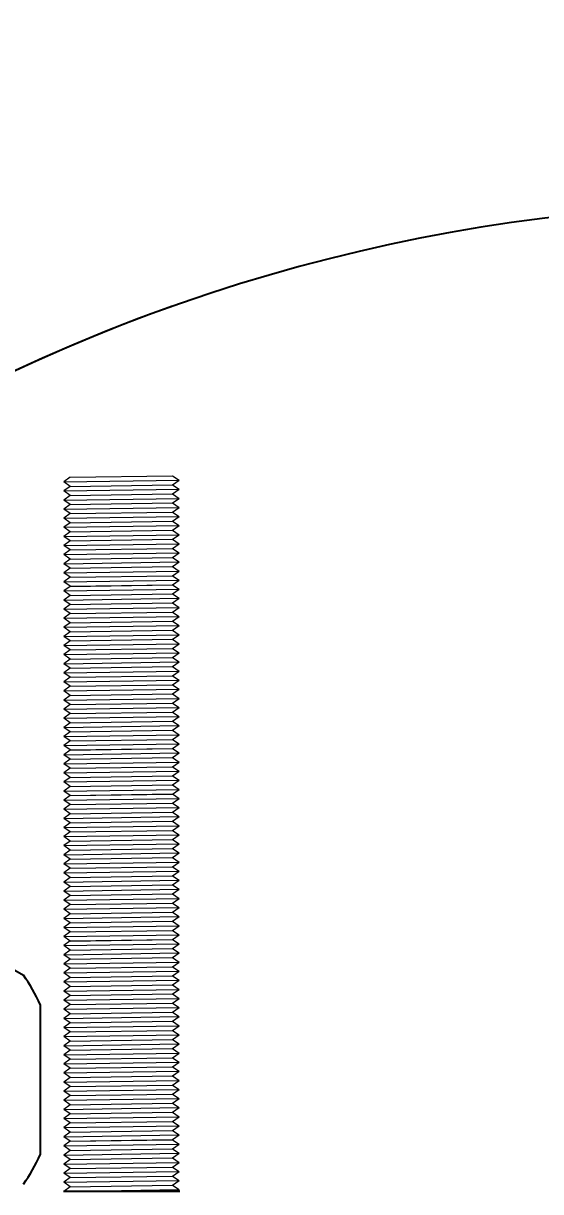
# Model space of a CAD drawing. Header units: millimetres. Extents: x -17263 to -7565, y 1486 to 4446.
# Drawn here: x -14685.8 to -14663.6, y 4308.3 to 4358.4 of the extents above; entities that cross this region are included whole.
import ezdxf
from ezdxf import colors
from ezdxf.entities.mleader import LeaderData, LeaderLine
from ezdxf.math import Vec2, Vec3

# ---------------------------------------------------------------- set-up
doc = ezdxf.new("R2010")
doc.units = ezdxf.units.MM
doc.layers.add('Canalización nueva', color=6, linetype='Continuous')
doc.layers.add('TRMODEL1', color=7, linetype='Continuous')
doc.styles.get("Standard").update_dxf_attribs({"font": 'arial.ttf'})

msp = doc.modelspace()

# ---------------------------------------------------------------- linework, layer by layer
msp.add_line((-14691.368, 4320.771), (-14685.784, 4317.547))
for start, end in [(70.54654, 135.90955), (109.59759, 250.49904)]:
    msp.add_arc((-14654.103, 4275.077), 75.54, start, end)
at = {"layer": 'Canalización nueva', "linetype": 'Continuous', "lineweight": 0}
for p, q in [((-14683.784, 4338.919), (-14679.392, 4338.985)), ((-14679.392, 4338.985), (-14679.104, 4338.794)), ((-14683.784, 4338.919), (-14684.057, 4338.719)), ((-14684.057, 4338.719), (-14679.104, 4338.794)), ((-14683.778, 4338.528), (-14684.057, 4338.719)), ((-14683.784, 4338.529), (-14684.057, 4338.33)), ((-14683.784, 4338.529), (-14679.392, 4338.595)), ((-14683.778, 4338.528), (-14679.392, 4338.595)), ((-14683.778, 4338.528), (-14679.386, 4338.595)), ((-14679.392, 4338.595), (-14679.104, 4338.794)), ((-14679.392, 4338.595), (-14679.104, 4338.405)), ((-14684.057, 4338.33), (-14679.104, 4338.405)), ((-14683.778, 4338.139), (-14684.057, 4338.33)), ((-14683.784, 4338.138), (-14684.057, 4337.939)), ((-14684.057, 4337.939), (-14679.104, 4338.014)), ((-14683.784, 4338.138), (-14679.392, 4338.205)), ((-14683.778, 4338.139), (-14679.392, 4338.205)), ((-14683.778, 4338.139), (-14679.386, 4338.205)), ((-14679.392, 4338.205), (-14679.104, 4338.405)), ((-14679.392, 4338.205), (-14679.104, 4338.014)), ((-14679.392, 4337.815), (-14679.104, 4338.014)), ((-14683.778, 4337.748), (-14684.057, 4337.939)), ((-14683.784, 4337.749), (-14684.057, 4337.549)), ((-14684.057, 4337.55), (-14679.104, 4337.624)), ((-14683.778, 4337.358), (-14684.057, 4337.549)), ((-14683.784, 4337.749), (-14679.392, 4337.815)), ((-14683.778, 4337.748), (-14679.392, 4337.815)), ((-14683.778, 4337.748), (-14679.386, 4337.814)), ((-14679.392, 4337.815), (-14679.104, 4337.624)), ((-14679.392, 4337.425), (-14679.104, 4337.624)), ((-14683.784, 4337.358), (-14684.057, 4337.159)), ((-14684.057, 4337.159), (-14679.104, 4337.234)), ((-14683.778, 4336.968), (-14684.057, 4337.159)), ((-14683.784, 4337.358), (-14679.392, 4337.424)), ((-14683.784, 4336.969), (-14679.392, 4337.035)), ((-14683.778, 4337.359), (-14679.392, 4337.425)), ((-14683.778, 4337.359), (-14679.386, 4337.425)), ((-14683.778, 4336.968), (-14679.392, 4337.034)), ((-14683.778, 4336.968), (-14679.386, 4337.034)), ((-14679.392, 4337.424), (-14679.104, 4337.234)), ((-14679.392, 4337.034), (-14679.104, 4337.234)), ((-14679.392, 4337.035), (-14679.104, 4336.845)), ((-14683.784, 4336.969), (-14684.057, 4336.77)), ((-14684.057, 4336.77), (-14679.104, 4336.845)), ((-14683.778, 4336.578), (-14684.057, 4336.77)), ((-14683.784, 4336.578), (-14684.057, 4336.379)), ((-14683.784, 4336.578), (-14679.392, 4336.645)), ((-14683.778, 4336.579), (-14679.392, 4336.645)), ((-14683.778, 4336.579), (-14679.386, 4336.645)), ((-14679.392, 4336.645), (-14679.104, 4336.845)), ((-14679.392, 4336.645), (-14679.104, 4336.454)), ((-14684.057, 4336.379), (-14679.104, 4336.454)), ((-14683.778, 4336.188), (-14684.057, 4336.379)), ((-14683.784, 4336.189), (-14684.057, 4335.989)), ((-14684.057, 4335.99), (-14679.104, 4336.064)), ((-14683.778, 4335.798), (-14684.057, 4335.989)), ((-14683.784, 4336.189), (-14679.392, 4336.255)), ((-14683.778, 4336.188), (-14679.392, 4336.255)), ((-14683.778, 4336.188), (-14679.386, 4336.255)), ((-14679.392, 4336.255), (-14679.104, 4336.454)), ((-14679.392, 4336.255), (-14679.104, 4336.064)), ((-14679.392, 4335.865), (-14679.104, 4336.064)), ((-14683.784, 4335.798), (-14684.057, 4335.599)), ((-14684.057, 4335.599), (-14679.104, 4335.674)), ((-14683.778, 4335.408), (-14684.057, 4335.599)), ((-14683.784, 4335.798), (-14679.392, 4335.865)), ((-14683.784, 4335.409), (-14679.392, 4335.475)), ((-14683.778, 4335.798), (-14679.392, 4335.865)), ((-14683.778, 4335.798), (-14679.386, 4335.865)), ((-14683.778, 4335.408), (-14679.392, 4335.474)), ((-14683.778, 4335.408), (-14679.386, 4335.474)), ((-14679.392, 4335.865), (-14679.104, 4335.674)), ((-14679.392, 4335.474), (-14679.104, 4335.674)), ((-14679.392, 4335.475), (-14679.104, 4335.284)), ((-14683.784, 4335.409), (-14684.057, 4335.209)), ((-14684.057, 4335.209), (-14679.104, 4335.284)), ((-14683.778, 4335.018), (-14684.057, 4335.209)), ((-14683.784, 4335.018), (-14684.057, 4334.819)), ((-14683.784, 4335.018), (-14679.392, 4335.084)), ((-14683.778, 4335.018), (-14679.392, 4335.085)), ((-14683.778, 4335.018), (-14679.386, 4335.085)), ((-14679.392, 4335.085), (-14679.104, 4335.284)), ((-14679.392, 4335.084), (-14679.104, 4334.894)), ((-14684.057, 4334.819), (-14679.104, 4334.894)), ((-14683.778, 4334.628), (-14684.057, 4334.819)), ((-14683.784, 4334.629), (-14684.057, 4334.429)), ((-14684.057, 4334.429), (-14679.104, 4334.504)), ((-14683.784, 4334.629), (-14679.392, 4334.695)), ((-14683.778, 4334.628), (-14679.392, 4334.694)), ((-14683.778, 4334.628), (-14679.386, 4334.694)), ((-14679.392, 4334.694), (-14679.104, 4334.894)), ((-14679.392, 4334.695), (-14679.104, 4334.504)), ((-14679.392, 4334.305), (-14679.104, 4334.504)), ((-14683.778, 4334.238), (-14684.057, 4334.429)), ((-14683.784, 4334.237), (-14684.057, 4334.038)), ((-14684.057, 4334.038), (-14679.104, 4334.113)), ((-14683.778, 4333.847), (-14684.057, 4334.038)), ((-14683.784, 4334.237), (-14679.392, 4334.304)), ((-14683.778, 4334.238), (-14679.392, 4334.305)), ((-14683.778, 4334.238), (-14679.386, 4334.305)), ((-14679.392, 4334.304), (-14679.104, 4334.113)), ((-14679.392, 4333.914), (-14679.104, 4334.113)), ((-14683.784, 4333.848), (-14684.057, 4333.648)), ((-14684.057, 4333.648), (-14679.104, 4333.723)), ((-14683.778, 4333.457), (-14684.057, 4333.648)), ((-14683.784, 4333.848), (-14679.392, 4333.914)), ((-14683.784, 4333.457), (-14679.392, 4333.523)), ((-14683.778, 4333.847), (-14679.392, 4333.914)), ((-14683.778, 4333.847), (-14679.386, 4333.914)), ((-14683.778, 4333.457), (-14679.392, 4333.524)), ((-14683.778, 4333.457), (-14679.386, 4333.524)), ((-14679.392, 4333.914), (-14679.104, 4333.723)), ((-14679.392, 4333.524), (-14679.104, 4333.723)), ((-14679.392, 4333.524), (-14679.104, 4333.333)), ((-14683.784, 4333.457), (-14684.057, 4333.258)), ((-14684.057, 4333.258), (-14679.104, 4333.333)), ((-14683.778, 4333.067), (-14684.057, 4333.258)), ((-14683.784, 4333.068), (-14684.057, 4332.868)), ((-14683.784, 4333.068), (-14679.392, 4333.134)), ((-14683.778, 4333.067), (-14679.392, 4333.133)), ((-14683.778, 4333.067), (-14679.386, 4333.133)), ((-14679.392, 4333.133), (-14679.104, 4333.333)), ((-14679.392, 4333.134), (-14679.104, 4332.943)), ((-14684.057, 4332.868), (-14679.104, 4332.943)), ((-14683.778, 4332.677), (-14684.057, 4332.868)), ((-14683.784, 4332.677), (-14684.057, 4332.478)), ((-14684.057, 4332.478), (-14679.104, 4332.553)), ((-14683.778, 4332.287), (-14684.057, 4332.478)), ((-14683.784, 4332.677), (-14679.392, 4332.743)), ((-14683.778, 4332.677), (-14679.392, 4332.744)), ((-14683.778, 4332.677), (-14679.386, 4332.744)), ((-14679.392, 4332.744), (-14679.104, 4332.943)), ((-14679.392, 4332.743), (-14679.104, 4332.553)), ((-14679.392, 4332.353), (-14679.104, 4332.553)), ((-14683.784, 4332.288), (-14684.057, 4332.088)), ((-14684.057, 4332.088), (-14679.104, 4332.163)), ((-14683.778, 4331.897), (-14684.057, 4332.088)), ((-14683.784, 4332.288), (-14679.392, 4332.354)), ((-14683.784, 4331.897), (-14679.392, 4331.963)), ((-14683.778, 4332.287), (-14679.392, 4332.353)), ((-14683.778, 4332.287), (-14679.386, 4332.353)), ((-14683.778, 4331.897), (-14679.392, 4331.964)), ((-14683.778, 4331.897), (-14679.386, 4331.964)), ((-14679.392, 4332.354), (-14679.104, 4332.163)), ((-14679.392, 4331.964), (-14679.104, 4332.163)), ((-14679.392, 4331.963), (-14679.104, 4331.772)), ((-14683.784, 4331.897), (-14684.057, 4331.697)), ((-14684.057, 4331.698), (-14679.104, 4331.772)), ((-14683.778, 4331.506), (-14684.057, 4331.697)), ((-14683.784, 4331.507), (-14684.057, 4331.308)), ((-14683.784, 4331.507), (-14679.392, 4331.573)), ((-14683.778, 4331.507), (-14679.392, 4331.573)), ((-14683.778, 4331.507), (-14679.386, 4331.573)), ((-14679.392, 4331.573), (-14679.104, 4331.772)), ((-14679.392, 4331.573), (-14679.104, 4331.383)), ((-14684.057, 4331.308), (-14679.104, 4331.383)), ((-14683.778, 4331.117), (-14684.057, 4331.308)), ((-14683.784, 4331.116), (-14684.057, 4330.917)), ((-14684.057, 4330.917), (-14679.104, 4330.992)), ((-14683.784, 4331.116), (-14679.392, 4331.183)), ((-14683.778, 4331.117), (-14679.392, 4331.183)), ((-14683.778, 4331.117), (-14679.386, 4331.183)), ((-14679.392, 4331.183), (-14679.104, 4331.383)), ((-14679.392, 4331.183), (-14679.104, 4330.992)), ((-14679.392, 4330.793), (-14679.104, 4330.992)), ((-14683.778, 4330.726), (-14684.057, 4330.917)), ((-14683.784, 4330.727), (-14684.057, 4330.528)), ((-14684.057, 4330.528), (-14679.104, 4330.603)), ((-14683.778, 4330.337), (-14684.057, 4330.528)), ((-14683.784, 4330.727), (-14679.392, 4330.793)), ((-14683.778, 4330.726), (-14679.392, 4330.793)), ((-14683.778, 4330.726), (-14679.386, 4330.793)), ((-14679.392, 4330.793), (-14679.104, 4330.603)), ((-14679.392, 4330.403), (-14679.104, 4330.603)), ((-14683.784, 4330.336), (-14684.057, 4330.137)), ((-14684.057, 4330.137), (-14679.104, 4330.212)), ((-14683.778, 4329.946), (-14684.057, 4330.137)), ((-14683.784, 4330.336), (-14679.392, 4330.402)), ((-14683.784, 4329.947), (-14679.392, 4330.013)), ((-14683.778, 4330.337), (-14679.392, 4330.403)), ((-14683.778, 4330.337), (-14679.386, 4330.403)), ((-14683.778, 4329.946), (-14679.392, 4330.012)), ((-14683.778, 4329.946), (-14679.386, 4330.012)), ((-14679.392, 4330.402), (-14679.104, 4330.212)), ((-14679.392, 4330.012), (-14679.104, 4330.212)), ((-14679.392, 4330.013), (-14679.104, 4329.823)), ((-14683.784, 4329.947), (-14684.057, 4329.748)), ((-14684.057, 4329.748), (-14679.104, 4329.823)), ((-14683.778, 4329.557), (-14684.057, 4329.748)), ((-14683.784, 4329.554), (-14684.057, 4329.354)), ((-14683.784, 4329.554), (-14679.392, 4329.62)), ((-14683.778, 4329.557), (-14679.392, 4329.623)), ((-14683.778, 4329.557), (-14679.386, 4329.623)), ((-14679.392, 4329.623), (-14679.104, 4329.823)), ((-14679.392, 4329.62), (-14679.104, 4329.429)), ((-14684.057, 4329.355), (-14679.104, 4329.429)), ((-14683.778, 4329.163), (-14684.057, 4329.354)), ((-14683.784, 4329.164), (-14684.057, 4328.965)), ((-14684.057, 4328.965), (-14679.104, 4329.04)), ((-14683.778, 4328.774), (-14684.057, 4328.965)), ((-14683.784, 4329.164), (-14679.392, 4329.23)), ((-14683.778, 4329.164), (-14679.392, 4329.23)), ((-14683.778, 4329.164), (-14679.386, 4329.23)), ((-14679.392, 4329.23), (-14679.104, 4329.429)), ((-14679.392, 4329.23), (-14679.104, 4329.04)), ((-14679.392, 4328.84), (-14679.104, 4329.04)), ((-14683.784, 4328.773), (-14684.057, 4328.574)), ((-14684.057, 4328.574), (-14679.104, 4328.649)), ((-14683.778, 4328.383), (-14684.057, 4328.574)), ((-14683.784, 4328.773), (-14679.392, 4328.84)), ((-14683.784, 4328.384), (-14679.392, 4328.45)), ((-14683.778, 4328.774), (-14679.392, 4328.84)), ((-14683.778, 4328.774), (-14679.386, 4328.84)), ((-14683.778, 4328.383), (-14679.392, 4328.45)), ((-14683.778, 4328.383), (-14679.386, 4328.45)), ((-14679.392, 4328.84), (-14679.104, 4328.649)), ((-14679.392, 4328.45), (-14679.104, 4328.649)), ((-14679.392, 4328.45), (-14679.104, 4328.26)), ((-14683.784, 4328.384), (-14684.057, 4328.185)), ((-14684.057, 4328.185), (-14679.104, 4328.26)), ((-14683.778, 4327.994), (-14684.057, 4328.185)), ((-14683.784, 4327.993), (-14684.057, 4327.794)), ((-14683.784, 4327.993), (-14679.392, 4328.059)), ((-14683.778, 4327.994), (-14679.392, 4328.06)), ((-14683.778, 4327.994), (-14679.386, 4328.06)), ((-14679.392, 4328.06), (-14679.104, 4328.26)), ((-14679.392, 4328.059), (-14679.104, 4327.869)), ((-14684.057, 4327.794), (-14679.104, 4327.869)), ((-14683.778, 4327.603), (-14684.057, 4327.794)), ((-14683.784, 4327.604), (-14684.057, 4327.405)), ((-14684.057, 4327.405), (-14679.104, 4327.48)), ((-14683.784, 4327.604), (-14679.392, 4327.67)), ((-14683.778, 4327.603), (-14679.392, 4327.669)), ((-14683.778, 4327.603), (-14679.386, 4327.669)), ((-14679.392, 4327.669), (-14679.104, 4327.869)), ((-14679.392, 4327.67), (-14679.104, 4327.48)), ((-14679.392, 4327.28), (-14679.104, 4327.48)), ((-14683.778, 4327.214), (-14684.057, 4327.405)), ((-14683.784, 4327.21), (-14684.057, 4327.011)), ((-14684.057, 4327.011), (-14679.104, 4327.086)), ((-14683.778, 4326.82), (-14684.057, 4327.011)), ((-14683.784, 4327.21), (-14679.392, 4327.276)), ((-14683.778, 4327.214), (-14679.392, 4327.28)), ((-14683.778, 4327.214), (-14679.386, 4327.28)), ((-14679.392, 4327.276), (-14679.104, 4327.086)), ((-14679.392, 4326.886), (-14679.104, 4327.086)), ((-14683.784, 4326.82), (-14684.057, 4326.621)), ((-14684.057, 4326.621), (-14679.104, 4326.696)), ((-14683.778, 4326.43), (-14684.057, 4326.621)), ((-14683.784, 4326.82), (-14679.392, 4326.886)), ((-14683.784, 4326.429), (-14679.392, 4326.496)), ((-14683.778, 4326.82), (-14679.392, 4326.886)), ((-14683.778, 4326.82), (-14679.386, 4326.886)), ((-14683.778, 4326.43), (-14679.392, 4326.496)), ((-14683.778, 4326.43), (-14679.386, 4326.496)), ((-14679.392, 4326.886), (-14679.104, 4326.696)), ((-14679.392, 4326.496), (-14679.104, 4326.696)), ((-14679.392, 4326.496), (-14679.104, 4326.305)), ((-14683.784, 4326.429), (-14684.057, 4326.23)), ((-14684.057, 4326.23), (-14679.104, 4326.305)), ((-14683.778, 4326.039), (-14684.057, 4326.23)), ((-14683.784, 4326.04), (-14684.057, 4325.841)), ((-14683.784, 4326.04), (-14679.392, 4326.106)), ((-14683.778, 4326.039), (-14679.392, 4326.106)), ((-14683.778, 4326.039), (-14679.386, 4326.106)), ((-14679.392, 4326.106), (-14679.104, 4326.305)), ((-14679.392, 4326.106), (-14679.104, 4325.916)), ((-14684.057, 4325.841), (-14679.104, 4325.916)), ((-14683.778, 4325.65), (-14684.057, 4325.841)), ((-14683.784, 4325.649), (-14684.057, 4325.45)), ((-14684.057, 4325.45), (-14679.104, 4325.525)), ((-14683.778, 4325.259), (-14684.057, 4325.45)), ((-14683.784, 4325.649), (-14679.392, 4325.715)), ((-14683.778, 4325.65), (-14679.392, 4325.716)), ((-14683.778, 4325.65), (-14679.386, 4325.716)), ((-14679.392, 4325.716), (-14679.104, 4325.916)), ((-14679.392, 4325.716), (-14679.104, 4325.525)), ((-14679.392, 4325.325), (-14679.104, 4325.525)), ((-14683.784, 4325.26), (-14684.057, 4325.061)), ((-14684.057, 4325.061), (-14679.104, 4325.136)), ((-14683.778, 4324.87), (-14684.057, 4325.061)), ((-14683.784, 4325.26), (-14679.392, 4325.326)), ((-14683.778, 4325.259), (-14679.392, 4325.325)), ((-14683.778, 4325.259), (-14679.386, 4325.325)), ((-14679.392, 4325.326), (-14679.104, 4325.136)), ((-14679.392, 4324.936), (-14679.104, 4325.136)), ((-14683.784, 4324.868), (-14684.057, 4324.669)), ((-14684.057, 4324.669), (-14679.104, 4324.744)), ((-14683.778, 4324.478), (-14684.057, 4324.669)), ((-14683.784, 4324.478), (-14684.057, 4324.279)), ((-14683.784, 4324.868), (-14679.392, 4324.934)), ((-14683.784, 4324.478), (-14679.392, 4324.544)), ((-14683.778, 4324.87), (-14679.392, 4324.936)), ((-14683.778, 4324.87), (-14679.386, 4324.936)), ((-14683.778, 4324.478), (-14679.392, 4324.544)), ((-14683.778, 4324.478), (-14679.386, 4324.544)), ((-14679.392, 4324.934), (-14679.104, 4324.744)), ((-14679.392, 4324.544), (-14679.104, 4324.744)), ((-14679.392, 4324.545), (-14679.104, 4324.354)), ((-14684.057, 4324.279), (-14679.104, 4324.354)), ((-14683.778, 4324.088), (-14684.057, 4324.279)), ((-14683.784, 4324.088), (-14684.057, 4323.888)), ((-14684.057, 4323.889), (-14679.104, 4323.963)), ((-14683.784, 4324.088), (-14679.392, 4324.154)), ((-14683.778, 4324.088), (-14679.392, 4324.154)), ((-14683.778, 4324.088), (-14679.386, 4324.154)), ((-14679.392, 4324.154), (-14679.104, 4324.354)), ((-14679.392, 4324.154), (-14679.104, 4323.963)), ((-14679.392, 4323.764), (-14679.104, 4323.963)), ((-14683.778, 4323.697), (-14684.057, 4323.888)), ((-14683.784, 4323.698), (-14684.057, 4323.499)), ((-14684.057, 4323.499), (-14679.104, 4323.574)), ((-14683.778, 4323.308), (-14684.057, 4323.499)), ((-14683.784, 4323.698), (-14679.392, 4323.764)), ((-14683.778, 4323.697), (-14679.392, 4323.764)), ((-14683.778, 4323.697), (-14679.386, 4323.764)), ((-14679.392, 4323.764), (-14679.104, 4323.574)), ((-14679.392, 4323.374), (-14679.104, 4323.574)), ((-14683.784, 4323.307), (-14684.057, 4323.108)), ((-14684.057, 4323.108), (-14679.104, 4323.183)), ((-14683.778, 4322.917), (-14684.057, 4323.108)), ((-14683.784, 4323.307), (-14679.392, 4323.374)), ((-14683.784, 4322.918), (-14679.392, 4322.984)), ((-14683.778, 4323.308), (-14679.392, 4323.374)), ((-14683.778, 4323.308), (-14679.386, 4323.374)), ((-14683.778, 4322.917), (-14679.392, 4322.984)), ((-14683.778, 4322.917), (-14679.386, 4322.983)), ((-14679.392, 4323.374), (-14679.104, 4323.183)), ((-14679.392, 4322.984), (-14679.104, 4323.183)), ((-14679.392, 4322.984), (-14679.104, 4322.794)), ((-14683.784, 4322.918), (-14684.057, 4322.719)), ((-14684.057, 4322.719), (-14679.104, 4322.794)), ((-14683.778, 4322.528), (-14684.057, 4322.719)), ((-14683.784, 4322.528), (-14684.057, 4322.329)), ((-14683.784, 4322.528), (-14679.392, 4322.594)), ((-14683.778, 4322.528), (-14679.392, 4322.594)), ((-14683.778, 4322.528), (-14679.386, 4322.594)), ((-14679.392, 4322.594), (-14679.104, 4322.794)), ((-14679.392, 4322.594), (-14679.104, 4322.404)), ((-14684.057, 4322.329), (-14679.104, 4322.404)), ((-14683.778, 4322.138), (-14684.057, 4322.329)), ((-14683.784, 4322.138), (-14684.057, 4321.939)), ((-14684.057, 4321.939), (-14679.104, 4322.014)), ((-14683.778, 4321.748), (-14684.057, 4321.939)), ((-14683.784, 4322.138), (-14679.392, 4322.204)), ((-14683.778, 4322.138), (-14679.392, 4322.204)), ((-14683.778, 4322.138), (-14679.386, 4322.204)), ((-14679.392, 4322.204), (-14679.104, 4322.404)), ((-14679.392, 4322.204), (-14679.104, 4322.014)), ((-14679.392, 4321.814), (-14679.104, 4322.014)), ((-14683.784, 4321.748), (-14684.057, 4321.548)), ((-14684.057, 4321.548), (-14679.104, 4321.623)), ((-14683.778, 4321.357), (-14684.057, 4321.548)), ((-14683.784, 4321.748), (-14679.392, 4321.814)), ((-14683.778, 4321.748), (-14679.392, 4321.814)), ((-14683.778, 4321.748), (-14679.386, 4321.814)), ((-14679.392, 4321.814), (-14679.104, 4321.623)), ((-14679.392, 4321.424), (-14679.104, 4321.623)), ((-14683.784, 4321.358), (-14684.057, 4321.159)), ((-14684.057, 4321.159), (-14679.104, 4321.234)), ((-14683.778, 4320.968), (-14684.057, 4321.159)), ((-14683.784, 4320.967), (-14684.057, 4320.768)), ((-14683.784, 4321.358), (-14679.392, 4321.424)), ((-14683.784, 4320.967), (-14679.392, 4321.034)), ((-14683.778, 4321.357), (-14679.392, 4321.424)), ((-14683.778, 4321.357), (-14679.386, 4321.424)), ((-14683.778, 4320.968), (-14679.392, 4321.034)), ((-14683.778, 4320.968), (-14679.386, 4321.034)), ((-14679.392, 4321.424), (-14679.104, 4321.234)), ((-14679.392, 4321.034), (-14679.104, 4321.234)), ((-14679.392, 4321.034), (-14679.104, 4320.843)), ((-14684.057, 4320.768), (-14679.104, 4320.843)), ((-14683.778, 4320.577), (-14684.057, 4320.768)), ((-14683.784, 4320.578), (-14684.057, 4320.379)), ((-14684.057, 4320.379), (-14679.104, 4320.454)), ((-14683.784, 4320.578), (-14679.392, 4320.644)), ((-14683.778, 4320.577), (-14679.392, 4320.643)), ((-14683.778, 4320.577), (-14679.386, 4320.643)), ((-14679.392, 4320.643), (-14679.104, 4320.843)), ((-14679.392, 4320.644), (-14679.104, 4320.454)), ((-14679.392, 4320.254), (-14679.104, 4320.454)), ((-14683.778, 4320.188), (-14684.057, 4320.379)), ((-14683.784, 4320.187), (-14684.057, 4319.988)), ((-14684.057, 4319.988), (-14679.104, 4320.063)), ((-14683.778, 4319.797), (-14684.057, 4319.988)), ((-14683.784, 4320.187), (-14679.392, 4320.253)), ((-14683.778, 4320.188), (-14679.392, 4320.254)), ((-14683.778, 4320.188), (-14679.386, 4320.254)), ((-14679.392, 4320.253), (-14679.104, 4320.063)), ((-14679.392, 4319.863), (-14679.104, 4320.063)), ((-14683.784, 4319.797), (-14684.057, 4319.598)), ((-14684.057, 4319.598), (-14679.104, 4319.673)), ((-14683.778, 4319.407), (-14684.057, 4319.598)), ((-14683.784, 4319.797), (-14679.392, 4319.863)), ((-14683.784, 4319.406), (-14679.392, 4319.473)), ((-14683.778, 4319.797), (-14679.392, 4319.863)), ((-14683.778, 4319.797), (-14679.386, 4319.863)), ((-14683.778, 4319.407), (-14679.392, 4319.473)), ((-14683.778, 4319.407), (-14679.386, 4319.473)), ((-14679.392, 4319.863), (-14679.104, 4319.673)), ((-14679.392, 4319.473), (-14679.104, 4319.673)), ((-14679.392, 4319.473), (-14679.104, 4319.282)), ((-14683.784, 4319.406), (-14684.057, 4319.207)), ((-14684.057, 4319.207), (-14679.104, 4319.282)), ((-14683.778, 4319.016), (-14684.057, 4319.207)), ((-14683.784, 4319.017), (-14684.057, 4318.818)), ((-14683.784, 4319.017), (-14679.392, 4319.083)), ((-14683.778, 4319.016), (-14679.392, 4319.083)), ((-14683.778, 4319.016), (-14679.386, 4319.083)), ((-14679.392, 4319.083), (-14679.104, 4319.282)), ((-14679.392, 4319.083), (-14679.104, 4318.893)), ((-14684.057, 4318.818), (-14679.104, 4318.893)), ((-14683.778, 4318.627), (-14684.057, 4318.818)), ((-14683.784, 4318.626), (-14684.057, 4318.427)), ((-14684.057, 4318.427), (-14679.104, 4318.502)), ((-14683.778, 4318.236), (-14684.057, 4318.427)), ((-14683.784, 4318.626), (-14679.392, 4318.692)), ((-14683.778, 4318.627), (-14679.392, 4318.693)), ((-14683.778, 4318.627), (-14679.386, 4318.693)), ((-14679.392, 4318.693), (-14679.104, 4318.893)), ((-14679.392, 4318.693), (-14679.104, 4318.502)), ((-14679.392, 4318.302), (-14679.104, 4318.502)), ((-14683.784, 4318.237), (-14684.057, 4318.038)), ((-14684.057, 4318.038), (-14679.104, 4318.113)), ((-14683.778, 4317.847), (-14684.057, 4318.038)), ((-14683.784, 4318.237), (-14679.392, 4318.303)), ((-14683.778, 4318.236), (-14679.392, 4318.302)), ((-14683.778, 4318.236), (-14679.386, 4318.302)), ((-14679.392, 4318.303), (-14679.104, 4318.113)), ((-14679.392, 4317.913), (-14679.104, 4318.113)), ((-14683.784, 4317.846), (-14684.057, 4317.647)), ((-14684.057, 4317.647), (-14679.104, 4317.722)), ((-14683.778, 4317.456), (-14684.057, 4317.647)), ((-14683.784, 4317.456), (-14684.057, 4317.257)), ((-14683.784, 4317.846), (-14679.392, 4317.912)), ((-14683.784, 4317.456), (-14679.392, 4317.523)), ((-14683.778, 4317.847), (-14679.392, 4317.913)), ((-14683.778, 4317.847), (-14679.386, 4317.913)), ((-14683.778, 4317.456), (-14679.392, 4317.522)), ((-14683.778, 4317.456), (-14679.386, 4317.522)), ((-14679.392, 4317.912), (-14679.104, 4317.722)), ((-14679.392, 4317.522), (-14679.104, 4317.722)), ((-14679.392, 4317.523), (-14679.104, 4317.332)), ((-14684.057, 4317.257), (-14679.104, 4317.332)), ((-14683.778, 4317.066), (-14684.057, 4317.257)), ((-14683.784, 4317.066), (-14684.057, 4316.867)), ((-14684.057, 4316.867), (-14679.104, 4316.942)), ((-14683.784, 4317.066), (-14679.392, 4317.132)), ((-14683.778, 4317.066), (-14679.392, 4317.133)), ((-14683.778, 4317.066), (-14679.386, 4317.132)), ((-14679.392, 4317.133), (-14679.104, 4317.332)), ((-14679.392, 4317.132), (-14679.104, 4316.942)), ((-14679.392, 4316.742), (-14679.104, 4316.942)), ((-14683.778, 4316.676), (-14684.057, 4316.867)), ((-14683.784, 4316.676), (-14684.057, 4316.477)), ((-14684.057, 4316.477), (-14679.104, 4316.552)), ((-14683.778, 4316.286), (-14684.057, 4316.477)), ((-14683.784, 4316.676), (-14679.392, 4316.743)), ((-14683.778, 4316.676), (-14679.392, 4316.742)), ((-14683.778, 4316.676), (-14679.386, 4316.742)), ((-14679.392, 4316.743), (-14679.104, 4316.552)), ((-14679.392, 4316.352), (-14679.104, 4316.552)), ((-14683.784, 4316.285), (-14684.057, 4316.086)), ((-14684.057, 4316.086), (-14679.104, 4316.161)), ((-14683.778, 4315.895), (-14684.057, 4316.086)), ((-14683.784, 4316.285), (-14679.392, 4316.352)), ((-14683.784, 4315.896), (-14679.392, 4315.963)), ((-14683.778, 4316.286), (-14679.392, 4316.352)), ((-14683.778, 4316.286), (-14679.386, 4316.352)), ((-14683.778, 4315.895), (-14679.392, 4315.962)), ((-14683.778, 4315.895), (-14679.386, 4315.962)), ((-14679.392, 4316.352), (-14679.104, 4316.161)), ((-14679.392, 4315.962), (-14679.104, 4316.161)), ((-14679.392, 4315.963), (-14679.104, 4315.772)), ((-14683.784, 4315.896), (-14684.057, 4315.697)), ((-14684.057, 4315.697), (-14679.104, 4315.772)), ((-14683.778, 4315.506), (-14684.057, 4315.697)), ((-14683.784, 4315.503), (-14684.057, 4315.304)), ((-14683.784, 4315.503), (-14679.392, 4315.569)), ((-14683.778, 4315.506), (-14679.392, 4315.572)), ((-14683.778, 4315.506), (-14679.386, 4315.572)), ((-14679.392, 4315.572), (-14679.104, 4315.772)), ((-14679.392, 4315.569), (-14679.104, 4315.379)), ((-14684.057, 4315.304), (-14679.104, 4315.379)), ((-14683.778, 4315.113), (-14684.057, 4315.304)), ((-14683.784, 4315.113), (-14684.057, 4314.914)), ((-14684.057, 4314.914), (-14679.104, 4314.989)), ((-14683.778, 4314.723), (-14684.057, 4314.914)), ((-14683.784, 4315.113), (-14679.392, 4315.18)), ((-14683.778, 4315.113), (-14679.392, 4315.179)), ((-14683.778, 4315.113), (-14679.386, 4315.179)), ((-14679.392, 4315.179), (-14679.104, 4315.379)), ((-14679.392, 4315.18), (-14679.104, 4314.989)), ((-14679.392, 4314.79), (-14679.104, 4314.989)), ((-14683.784, 4314.723), (-14684.057, 4314.524)), ((-14684.057, 4314.524), (-14679.104, 4314.599)), ((-14683.778, 4314.333), (-14684.057, 4314.524)), ((-14683.784, 4314.723), (-14679.392, 4314.789)), ((-14683.778, 4314.723), (-14679.392, 4314.79)), ((-14683.778, 4314.723), (-14679.386, 4314.789)), ((-14679.392, 4314.789), (-14679.104, 4314.599)), ((-14679.392, 4314.399), (-14679.104, 4314.599)), ((-14683.784, 4314.333), (-14684.057, 4314.134)), ((-14684.057, 4314.134), (-14679.104, 4314.209)), ((-14683.778, 4313.943), (-14684.057, 4314.134)), ((-14683.784, 4313.942), (-14684.057, 4313.743)), ((-14683.784, 4314.333), (-14679.392, 4314.4)), ((-14683.784, 4313.942), (-14679.392, 4314.009)), ((-14683.778, 4314.333), (-14679.392, 4314.399)), ((-14683.778, 4314.333), (-14679.386, 4314.399)), ((-14683.778, 4313.943), (-14679.392, 4314.009)), ((-14683.778, 4313.943), (-14679.386, 4314.009)), ((-14679.392, 4314.4), (-14679.104, 4314.209)), ((-14679.392, 4314.009), (-14679.104, 4314.209)), ((-14679.392, 4314.009), (-14679.104, 4313.818)), ((-14684.057, 4313.743), (-14679.104, 4313.818)), ((-14683.778, 4313.552), (-14684.057, 4313.743)), ((-14683.784, 4313.553), (-14684.057, 4313.354)), ((-14684.057, 4313.354), (-14679.104, 4313.429)), ((-14683.784, 4313.553), (-14679.392, 4313.62)), ((-14683.778, 4313.552), (-14679.392, 4313.619)), ((-14683.778, 4313.552), (-14679.386, 4313.619)), ((-14679.392, 4313.619), (-14679.104, 4313.818)), ((-14679.392, 4313.62), (-14679.104, 4313.429)), ((-14679.392, 4313.229), (-14679.104, 4313.429)), ((-14683.778, 4313.163), (-14684.057, 4313.354)), ((-14683.784, 4313.159), (-14684.057, 4312.96)), ((-14684.057, 4312.96), (-14679.104, 4313.035)), ((-14683.778, 4312.769), (-14684.057, 4312.96)), ((-14683.784, 4313.159), (-14679.392, 4313.225)), ((-14683.778, 4313.163), (-14679.392, 4313.229)), ((-14683.778, 4313.163), (-14679.386, 4313.229)), ((-14679.392, 4313.226), (-14679.104, 4313.035)), ((-14679.392, 4312.835), (-14679.104, 4313.035)), ((-14683.784, 4312.769), (-14684.057, 4312.57)), ((-14684.057, 4312.57), (-14679.104, 4312.645)), ((-14683.778, 4312.379), (-14684.057, 4312.57)), ((-14683.784, 4312.769), (-14679.392, 4312.836)), ((-14683.784, 4312.379), (-14679.392, 4312.445)), ((-14683.778, 4312.769), (-14679.392, 4312.835)), ((-14683.778, 4312.769), (-14679.386, 4312.835)), ((-14683.778, 4312.379), (-14679.392, 4312.446)), ((-14683.778, 4312.379), (-14679.386, 4312.446)), ((-14679.392, 4312.836), (-14679.104, 4312.645)), ((-14679.392, 4312.446), (-14679.104, 4312.645)), ((-14679.392, 4312.445), (-14679.104, 4312.255)), ((-14683.784, 4312.379), (-14684.057, 4312.18)), ((-14684.057, 4312.18), (-14679.104, 4312.255)), ((-14683.778, 4311.989), (-14684.057, 4312.18)), ((-14683.784, 4311.989), (-14684.057, 4311.79)), ((-14683.784, 4311.989), (-14679.392, 4312.056)), ((-14683.778, 4311.989), (-14679.392, 4312.055)), ((-14683.778, 4311.989), (-14679.386, 4312.055)), ((-14679.392, 4312.055), (-14679.104, 4312.255)), ((-14679.392, 4312.056), (-14679.104, 4311.865)), ((-14684.057, 4311.79), (-14679.104, 4311.865)), ((-14683.778, 4311.599), (-14684.057, 4311.79)), ((-14683.784, 4311.598), (-14684.057, 4311.399)), ((-14684.057, 4311.399), (-14679.104, 4311.474)), ((-14683.784, 4311.598), (-14679.392, 4311.665)), ((-14683.778, 4311.599), (-14679.392, 4311.666)), ((-14683.778, 4311.599), (-14679.386, 4311.665)), ((-14679.392, 4311.666), (-14679.104, 4311.865)), ((-14679.392, 4311.665), (-14679.104, 4311.474)), ((-14679.392, 4311.275), (-14679.104, 4311.474)), ((-14683.778, 4311.208), (-14684.057, 4311.399)), ((-14683.784, 4311.209), (-14684.057, 4311.01)), ((-14684.057, 4311.01), (-14679.104, 4311.085)), ((-14683.778, 4310.819), (-14684.057, 4311.01)), ((-14683.784, 4311.209), (-14679.392, 4311.276)), ((-14683.778, 4311.208), (-14679.392, 4311.275)), ((-14683.778, 4311.208), (-14679.386, 4311.275)), ((-14679.392, 4311.276), (-14679.104, 4311.085)), ((-14679.392, 4310.886), (-14679.104, 4311.085)), ((-14683.778, 4310.819), (-14684.057, 4310.616)), ((-14683.784, 4310.815), (-14684.057, 4310.616)), ((-14684.057, 4310.616), (-14679.104, 4310.691)), ((-14683.778, 4310.425), (-14684.057, 4310.616)), ((-14683.784, 4310.421), (-14684.057, 4310.222)), ((-14683.784, 4310.421), (-14679.392, 4310.487)), ((-14683.778, 4310.819), (-14679.392, 4310.886)), ((-14683.778, 4310.819), (-14679.386, 4310.885)), ((-14683.778, 4310.425), (-14679.392, 4310.491)), ((-14683.778, 4310.425), (-14679.386, 4310.491)), ((-14679.392, 4310.881), (-14679.104, 4310.691)), ((-14679.392, 4310.491), (-14679.104, 4310.691)), ((-14679.392, 4310.487), (-14679.104, 4310.297)), ((-14679.386, 4310.885), (-14679.109, 4310.702)), ((-14684.057, 4310.222), (-14679.104, 4310.297)), ((-14683.778, 4310.031), (-14684.057, 4310.222)), ((-14683.784, 4310.031), (-14684.057, 4309.832)), ((-14684.057, 4309.832), (-14679.104, 4309.907)), ((-14683.784, 4310.031), (-14679.392, 4310.097)), ((-14683.778, 4310.031), (-14679.392, 4310.097)), ((-14683.778, 4310.031), (-14679.386, 4310.097)), ((-14679.392, 4310.097), (-14679.104, 4310.297)), ((-14679.392, 4310.097), (-14679.104, 4309.907)), ((-14679.392, 4309.707), (-14679.104, 4309.907)), ((-14683.778, 4309.641), (-14684.057, 4309.832)), ((-14683.784, 4309.64), (-14684.057, 4309.441)), ((-14684.057, 4309.441), (-14679.104, 4309.516)), ((-14683.778, 4309.25), (-14684.057, 4309.441)), ((-14683.784, 4309.64), (-14679.392, 4309.707)), ((-14683.778, 4309.641), (-14679.392, 4309.707)), ((-14683.778, 4309.641), (-14679.386, 4309.707)), ((-14679.392, 4309.707), (-14679.104, 4309.516)), ((-14679.392, 4309.317), (-14679.104, 4309.516)), ((-14683.784, 4309.251), (-14684.057, 4309.052)), ((-14684.057, 4309.052), (-14679.104, 4309.127)), ((-14683.778, 4308.861), (-14684.057, 4309.052)), ((-14683.784, 4309.251), (-14679.392, 4309.317)), ((-14683.784, 4308.86), (-14679.392, 4308.926)), ((-14683.778, 4309.25), (-14679.392, 4309.317)), ((-14683.778, 4309.25), (-14679.386, 4309.317)), ((-14683.778, 4308.861), (-14679.392, 4308.927)), ((-14683.778, 4308.861), (-14679.386, 4308.927)), ((-14679.392, 4309.317), (-14679.104, 4309.127)), ((-14679.392, 4308.927), (-14679.104, 4309.127)), ((-14679.392, 4308.927), (-14679.104, 4308.736)), ((-14683.784, 4308.86), (-14684.057, 4308.661)), ((-14684.057, 4308.661), (-14679.104, 4308.736)), ((-14683.778, 4308.47), (-14684.057, 4308.661)), ((-14683.784, 4308.471), (-14684.057, 4308.272)), ((-14683.784, 4308.471), (-14679.392, 4308.537)), ((-14683.778, 4308.47), (-14679.392, 4308.536)), ((-14683.778, 4308.47), (-14679.386, 4308.536)), ((-14679.392, 4308.536), (-14679.104, 4308.736)), ((-14679.392, 4308.537), (-14679.104, 4308.347)), ((-14684.057, 4308.272), (-14679.104, 4308.347)), ((-14684.05, 4308.267), (-14684.057, 4308.272)), ((-14679.219, 4308.267), (-14679.104, 4308.347))]:
    msp.add_line(p, q, dxfattribs=at)
at = {"layer": 'Canalización nueva', "color": 0, "ltscale": 25}
msp.add_line((-14679.07, 4308.267), (-14684.062, 4308.267), dxfattribs=at)
at = {"layer": 'TRMODEL1', "color": 7, "linetype": 'Continuous'}
msp.add_line((-14685.059, 4316.291), (-14685.059, 4309.843), dxfattribs=at)
msp.add_line((-14685.059, 4316.291), (-14685.059, 4309.843), dxfattribs=at)
msp.add_line((-14685.059, 4316.291), (-14685.059, 4309.843), dxfattribs=at)
msp.add_line((-14685.059, 4316.291), (-14685.059, 4309.843), dxfattribs=at)
for start, end in [(24.62, 35.38), (24.62, 35.38), (324.62, 335.38), (324.62, 335.38)]:
    msp.add_arc((-14692.094, 4313.067), 7.739, start, end, dxfattribs=at)

# ---------------------------------------------------------------- leaders
at = {"layer": 'Canalización nueva'}
ml = msp.add_multileader_mtext('Standard', dxfattribs=at)
ml.set_content('\\A1;{\\Fromans|c0;\\W0.85;Grampa U Bolt 1" }', color=256)
ml.set_leader_properties()
ml.build(insert=Vec2(0, 0))
ml.multileader.update_dxf_attribs({"dogleg_length": 0.36, "arrow_head_size": 27.606})
ctx = ml.context
ctx.base_point, ctx.char_height, ctx.arrow_head_size, ctx.landing_gap_size, ctx.plane_origin = Vec3(-15094.133, 4369.474), 15, 27.606, 0.00994, Vec3(-15224.646, 4470.632)
notes = []
notes.append((ctx, [(1, (1, 1, 0), (-14914.646, 4369.474), (-1, 0), 0.36, [(0, [(-14775.203, 4335.217)], 0, [])])]))
ctx.mtext.insert, ctx.mtext.width, ctx.mtext.flow_direction = Vec3(-15094.123, 4379.474), 587.02173, 5
for ctx, leaders in notes:
    for number, flags, end, landing, length, lines in leaders:
        leader = LeaderData()
        leader.index, (leader.has_last_leader_line, leader.has_dogleg_vector, leader.attachment_direction) = number, flags
        leader.last_leader_point, leader.dogleg_vector, leader.dogleg_length = Vec3(end), Vec3(landing), length
        for number, points, colour, breaks in lines:
            line = LeaderLine()
            line.index, line.vertices, line.color, line.breaks = number, Vec3.list(points), colors.encode_raw_color(colour), breaks
            leader.lines.append(line)
        ctx.leaders.append(leader)

doc.saveas('drawing.dxf')
